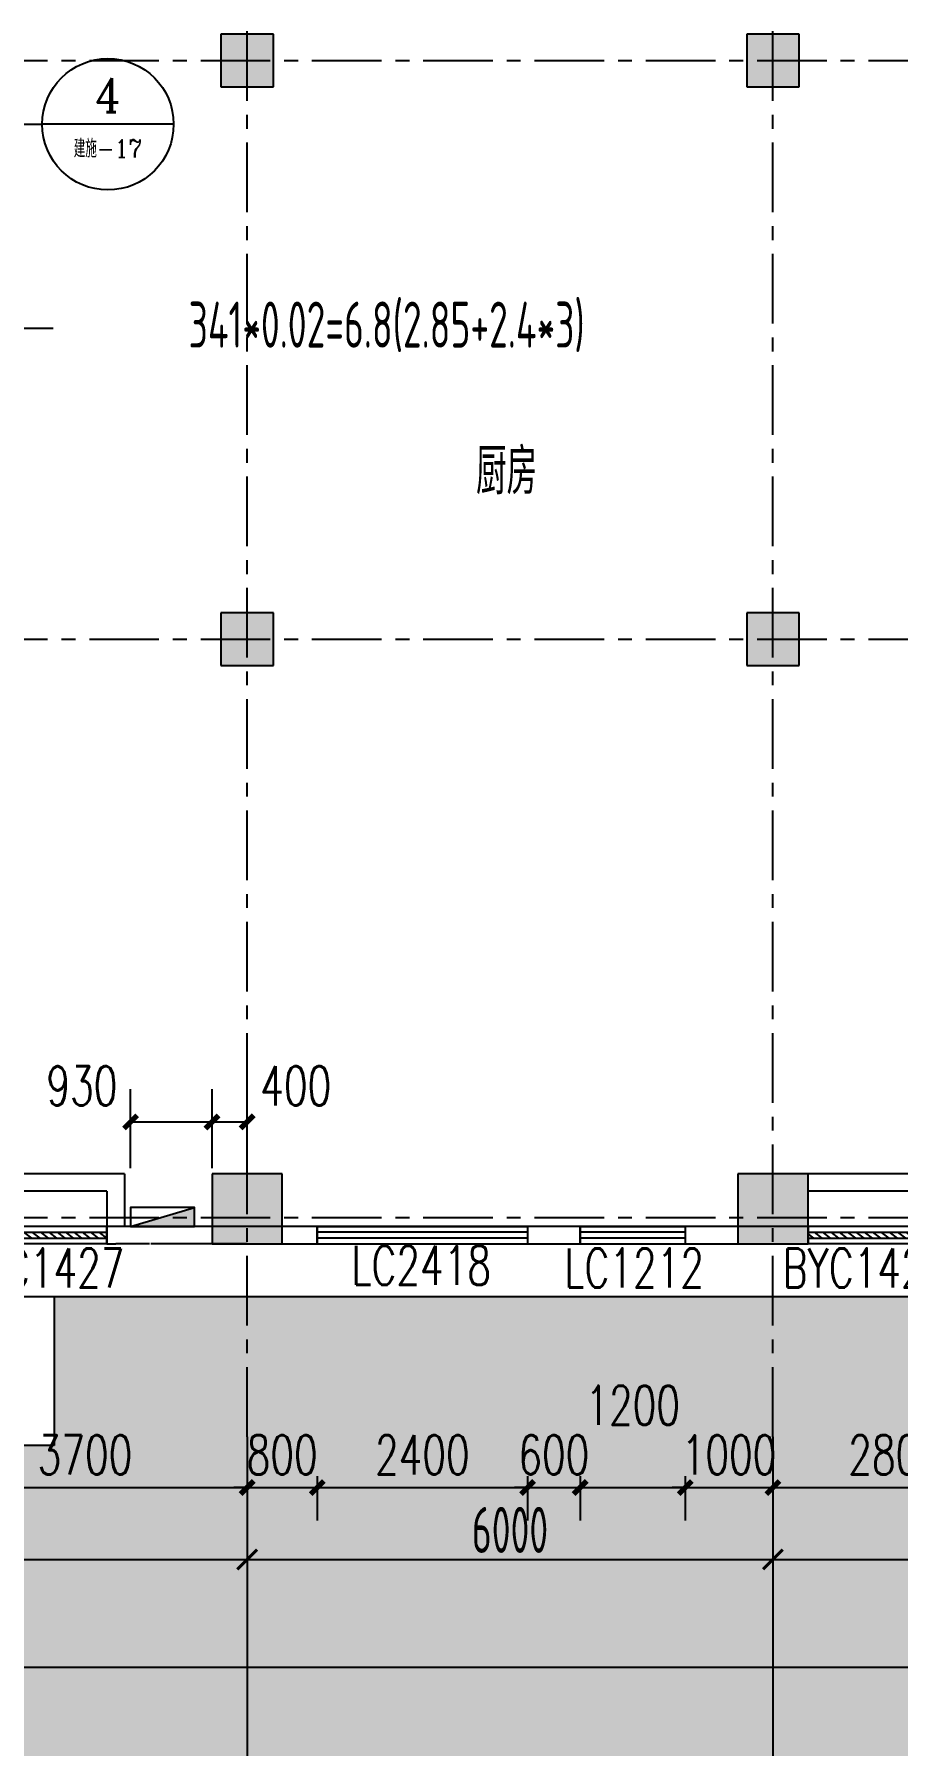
# Model space of a CAD drawing. Header units: millimetres. Extents: x -1048436 to -185795, y -983427 to 400387.
# Drawn here: x -743792 to -733938, y -511119 to -491594 of the extents above; entities that cross this region are included whole.
import ezdxf
from ezdxf.enums import TextEntityAlignment as Align

# ---------------------------------------------------------------- set-up
doc = ezdxf.new("R2010")
doc.units = ezdxf.units.MM
doc.header["$LTSCALE"] = 500
doc.linetypes.add('一层轴网$0$CENTER', pattern=[50.8, 31.75, -6.35, 6.35, -6.35])
for name, color, linetype in [('COLUMN', 254, 'Continuous'), ('DIM_IDEN', 3, 'Continuous'), ('P-消火栓-VPIPE', 1, 'Continuous'), ('PUB_DIM', 3, 'Continuous'), ('PUB_HATCH', 8, 'Continuous'), ('PUB_TEXT', 7, 'Continuous'), ('WINDOW', 4, 'Continuous'), ('WINDOW_TEXT', 7, 'Continuous'), ('一层轴网$0$建-符号', 150, 'Continuous'), ('一层轴网$0$建-轴线', 1, '一层轴网$0$CENTER'), ('室外道路', 44, 'Continuous'), ('建-墙', 254, 'Continuous'), ('建-屋面-排水沟落水口', 175, 'Continuous'), ('建-文字', 4, 'Continuous'), ('建-符号', 13, 'Continuous'), ('景-平面-绿化填充', 56, 'Continuous')]:
    doc.layers.add(name, color=color, linetype=linetype)
doc.layers.add('建-非打-01', color=6, linetype='Continuous', plot=False)
doc.styles.add('_TCH_DIM_T3', font='SIMPLEX', dxfattribs={"width": 0.705882, "bigfont": 'GBCBIG'})
doc.styles.add('_TCH_LABEL', font='COMPLEX', dxfattribs={"bigfont": 'GBCBIG'})
doc.styles.add('_TCH_WINDOW', font='SIMPLEX', dxfattribs={"height": 3.5, "bigfont": 'GBCBIG'})
doc.styles.add('XD2008', font='xd-hzs.shx', dxfattribs={"width": 0.7, "bigfont": 'xd-hztxt.shx'})
doc.styles.add('一层轴网$0$XD2008_T3', font='xd-hzs.shx', dxfattribs={"width": 0.7, "bigfont": 'xd-hztxt.shx'})
doc.dimstyles.new('_TCH_ARCH&&150', dxfattribs={"dimtxt": 446.25, "dimasz": 150, "dimexe": 375, "dimexo": 450, "dimgap": 150, "dimtad": 1, "dimdec": 0, "dimzin": 0, "dimdsep": 46, "dimtxsty": '_TCH_DIM_T3', "dimblk": 'ARCHTICK', "dimcen": 0.09, "dimclrt": 7, "dimazin": 2, "dimtfac": 1, "dimtdec": 0, "dimtix": 1, "dimtmove": 2, "dimatfit": 3, "dimldrblk": 'ARCHTICK', "dimfxl": 1, "dimtolj": 1, "dimtzin": 0, "dimarcsym": 0})
doc.dimstyles.new('一层轴网$0$XD100&&150', dxfattribs={"dimtxt": 525, "dimasz": 225, "dimexe": 150, "dimexo": 150, "dimgap": 75, "dimtad": 1, "dimdec": 0, "dimdsep": 46, "dimtxsty": '一层轴网$0$XD2008_T3', "dimblk": '一层轴网$0$_ARCHTICK', "dimcen": 2.5, "dimdle": 150, "dimclrt": 7, "dimaunit": 1, "dimadec": 0, "dimazin": 0, "dimtfac": 1, "dimtdec": 0, "dimtix": 1, "dimtmove": 0, "dimatfit": 3, "dimfxl": 1, "dimtolj": 1, "dimtzin": 0, "dimarcsym": 0})

# ---------------------------------------------------------------- blocks, each defined once
blk = doc.blocks.new('fdhgh')
at = {"layer": '景-平面-绿化填充'}
h = blk.add_hatch(dxfattribs=at)
h.set_pattern_fill('GRASS', color=256, scale=500, style=0)
h.set_pattern_definition([(90, (-26937.1, -803185.1), (-997.7955, 997.7955), [264.5807, -1731.0102]), (45, (-26937.1, -803185.1), (-997.7962, 997.7962), [264.5807, -1146.5161]), (135, (-26937.1, -803185.1), (-997.7962, -997.7962), [264.5807, -1146.5161])])
edge = h.paths.add_edge_path()
edge.add_line((-1391918, -533384), (-1391918, -500074))
edge.add_line((-1391918, -500074), (-1392920, -492192))
edge.add_line((-1392920, -492192), (-1460021, -492192))
edge.add_line((-1460021, -492192), (-1460021, -494283))
edge.add_arc((-1458021, -494283), 2000, 180, 270)
edge.add_line((-1458021, -496283), (-1434821, -496283))
edge.add_line((-1434821, -496283), (-1434821, -501283))
edge.add_line((-1434821, -501283), (-1452821, -501283))
edge.add_line((-1452821, -501283), (-1452821, -499283))
edge.add_line((-1452821, -499283), (-1458021, -499283))
edge.add_arc((-1458021, -501283), 2000, 90, 180)
edge.add_line((-1460021, -501283), (-1460021, -502283))
edge.add_line((-1460021, -502283), (-1406458, -502283))
edge.add_line((-1406458, -502283), (-1405476, -509988))
edge.add_line((-1405476, -509988), (-1405271, -509962))
edge.add_arc((-1405406, -508971), 1000, 277.7235, 360)
edge.add_line((-1404406, -508971), (-1404666, -506861))
edge.add_line((-1404666, -506861), (-1395440, -505688))
edge.add_line((-1395440, -505688), (-1393762, -518881))
edge.add_line((-1393762, -518881), (-1399615, -519626))
edge.add_arc((-1399489, -520618), 1000, 97.2475, 187.2475)
edge.add_line((-1400481, -520744), (-1400418, -521240))
edge.add_line((-1400418, -521240), (-1393573, -520369))
edge.add_line((-1393573, -520369), (-1391918, -533384))
edge = h.paths.add_edge_path()
edge.add_line((-1460644, -592730), (-1436235, -592730))
edge.add_line((-1436235, -592730), (-1436235, -590271))
edge.add_line((-1436235, -590271), (-1440973, -590271))
edge.add_line((-1440973, -590271), (-1440973, -582660))
edge.add_line((-1440973, -582660), (-1449771, -582659))
edge.add_line((-1449771, -582659), (-1449771, -583259))
edge.add_line((-1449771, -583259), (-1463873, -583259))
edge.add_line((-1463873, -583259), (-1463873, -584960))
edge.add_line((-1463873, -584960), (-1474580, -584960))
edge.add_line((-1474580, -584960), (-1476321, -583426))
edge.add_line((-1476321, -583426), (-1476321, -574192))
edge.add_line((-1476321, -574192), (-1481371, -574192))
edge.add_line((-1481371, -574192), (-1481371, -577350))
edge.add_arc((-1472371, -577350), 9000, 180, 247.0886)
edge.add_line((-1475875, -585640), (-1464599, -590406))
edge.add_arc((-1467358, -599627), 9626, 45.7713, 73.3481, ccw=False)
at = {"layer": '室外道路', "ltscale": 5}
for p, q in [((-1463873, -583259), (-1463873, -584960)), ((-1463873, -584960), (-1474580, -584960))]:
    blk.add_line(p, q, dxfattribs=at)
blk = doc.blocks.new('一层轴网$0$_ARCHTICK')
at = {"color": 0, "linetype": 'ByBlock', "const_width": 0.15}
blk.add_lwpolyline([(-0.5, -0.5), (0.5, 0.5)], dxfattribs=at)
blk = doc.blocks.new('*D2898')
at = {"layer": 'Defpoints', "color": 0, "transparency": 16777216}
for p in [(6000, -2500), (12000, -2500), (12000, -3900)]:
    blk.add_point(p, dxfattribs=at)
at = {"layer": '一层轴网$0$建-符号', "color": 0, "lineweight": -2, "transparency": 16777216}
for p, q in [((6000, -2650), (6000, -4050)), ((12000, -2650), (12000, -4050)), ((5850, -3900), (12150, -3900))]:
    blk.add_line(p, q, dxfattribs=at)
at = {"layer": '一层轴网$0$建-符号', "color": 0, "lineweight": -2, "transparency": 16777216, "xscale": 225, "yscale": 225, "zscale": 225, "rotation": 180}
blk.add_blockref('一层轴网$0$_ARCHTICK', (6000, -3900), dxfattribs=at)
at = {"layer": '一层轴网$0$建-符号', "color": 0, "lineweight": -2, "transparency": 16777216, "xscale": 225, "yscale": 225, "zscale": 225}
blk.add_blockref('一层轴网$0$_ARCHTICK', (12000, -3900), dxfattribs=at)
at = {"layer": '一层轴网$0$建-符号', "color": 7, "transparency": 16777216, "insert": (9000, -3562.5), "char_height": 525, "attachment_point": 5, "style": '一层轴网$0$XD2008_T3'}
blk.add_mtext('\\A1;6000', dxfattribs=at)
blk = doc.blocks.new('*D2899')
at = {"layer": 'Defpoints', "color": 0, "transparency": 16777216}
for p in [(12000, -2500), (18000, -2500), (18000, -3900)]:
    blk.add_point(p, dxfattribs=at)
at = {"layer": '一层轴网$0$建-符号', "color": 0, "lineweight": -2, "transparency": 16777216}
for p, q in [((12000, -2650), (12000, -4050)), ((18000, -2650), (18000, -4050)), ((11850, -3900), (18150, -3900))]:
    blk.add_line(p, q, dxfattribs=at)
at = {"layer": '一层轴网$0$建-符号', "color": 0, "lineweight": -2, "transparency": 16777216, "xscale": 225, "yscale": 225, "zscale": 225, "rotation": 180}
blk.add_blockref('一层轴网$0$_ARCHTICK', (12000, -3900), dxfattribs=at)
at = {"layer": '一层轴网$0$建-符号', "color": 0, "lineweight": -2, "transparency": 16777216, "xscale": 225, "yscale": 225, "zscale": 225}
blk.add_blockref('一层轴网$0$_ARCHTICK', (18000, -3900), dxfattribs=at)
at = {"layer": '一层轴网$0$建-符号', "color": 7, "transparency": 16777216, "insert": (15000, -3562.5), "char_height": 525, "attachment_point": 5, "style": '一层轴网$0$XD2008_T3'}
blk.add_mtext('\\A1;6000', dxfattribs=at)
blk = doc.blocks.new('*D2900')
at = {"layer": 'Defpoints', "color": 0, "transparency": 16777216}
for p in [(18000, -2500), (24000, -2500), (24000, -3900)]:
    blk.add_point(p, dxfattribs=at)
at = {"layer": '一层轴网$0$建-符号', "color": 0, "lineweight": -2, "transparency": 16777216}
for p, q in [((18000, -2650), (18000, -4050)), ((24000, -2650), (24000, -4050)), ((17850, -3900), (24150, -3900))]:
    blk.add_line(p, q, dxfattribs=at)
at = {"layer": '一层轴网$0$建-符号', "color": 0, "lineweight": -2, "transparency": 16777216, "xscale": 225, "yscale": 225, "zscale": 225, "rotation": 180}
blk.add_blockref('一层轴网$0$_ARCHTICK', (18000, -3900), dxfattribs=at)
at = {"layer": '一层轴网$0$建-符号', "color": 0, "lineweight": -2, "transparency": 16777216, "xscale": 225, "yscale": 225, "zscale": 225}
blk.add_blockref('一层轴网$0$_ARCHTICK', (24000, -3900), dxfattribs=at)
at = {"layer": '一层轴网$0$建-符号', "color": 7, "transparency": 16777216, "insert": (21000, -3562.5), "char_height": 525, "attachment_point": 5, "style": '一层轴网$0$XD2008_T3'}
blk.add_mtext('\\A1;6000', dxfattribs=at)
blk = doc.blocks.new('*D2910')
at = {"layer": 'Defpoints', "color": 0, "transparency": 16777216}
for p in [(0, -4275), (74610, -4275), (74610, -5130)]:
    blk.add_point(p, dxfattribs=at)
at = {"layer": '一层轴网$0$建-符号', "color": 0, "lineweight": -2, "transparency": 16777216}
for p, q in [((0, -4425), (0, -5280)), ((74610, -4425), (74610, -5280)), ((-150, -5130), (74760, -5130))]:
    blk.add_line(p, q, dxfattribs=at)
at = {"layer": '一层轴网$0$建-符号', "color": 0, "lineweight": -2, "transparency": 16777216, "xscale": 225, "yscale": 225, "zscale": 225, "rotation": 180}
blk.add_blockref('一层轴网$0$_ARCHTICK', (0, -5130), dxfattribs=at)
at = {"layer": '一层轴网$0$建-符号', "color": 0, "lineweight": -2, "transparency": 16777216, "xscale": 225, "yscale": 225, "zscale": 225}
blk.add_blockref('一层轴网$0$_ARCHTICK', (74610, -5130), dxfattribs=at)
at = {"layer": '一层轴网$0$建-符号', "color": 7, "transparency": 16777216, "insert": (37305, -4793), "char_height": 525, "attachment_point": 5, "style": '一层轴网$0$XD2008_T3'}
blk.add_mtext('\\A1;74610', dxfattribs=at)
blk = doc.blocks.new('PA-X单栓')
blk.add_line((-162, 57), (325, 200))
blk.add_lwpolyline([(-162, 57), (325, 57), (325, 200), (-162, 200)], close=True)
blk.add_solid([(325, 57), (325, 200), (-162, 57)])
blk = doc.blocks.new('消防栓')
at = {"layer": 'P-消火栓-VPIPE', "linetype": 'ByBlock', "xscale": 1.5, "yscale": 1.5, "zscale": 1.5, "rotation": 270}
blk.add_blockref('PA-X单栓', (-747463, -432860), dxfattribs=at)
blk = doc.blocks.new('asdff')
at = {"rotation": 90}
blk.add_blockref('消防栓', (-1175310, 242184), dxfattribs=at)
blk = doc.blocks.new('_ArchTick')
at = {"color": 0, "linetype": 'ByBlock', "const_width": 0.4}
blk.add_lwpolyline([(-0.5, -0.5), (0.5, 0.5)], dxfattribs=at)
blk = doc.blocks.new('*D1746')
at = {"layer": 'Defpoints', "color": 0, "transparency": 16777216}
for p in [(-741763, -504002), (-742693, -504979), (-741763, -504979)]:
    blk.add_point(p, dxfattribs=at)
at = {"layer": 'PUB_DIM', "color": 0, "lineweight": -2, "transparency": 16777216}
for p, q in [((-742693, -504529), (-742693, -503627)), ((-741763, -504529), (-741763, -503627)), ((-742693, -504002), (-741763, -504002))]:
    blk.add_line(p, q, dxfattribs=at)
at = {"layer": 'PUB_DIM', "color": 0, "lineweight": -2, "transparency": 16777216, "xscale": 150, "yscale": 150, "zscale": 150, "rotation": 180}
blk.add_blockref('_ArchTick', (-742693, -504002), dxfattribs=at)
at = {"layer": 'PUB_DIM', "color": 0, "lineweight": -2, "transparency": 16777216, "xscale": 150, "yscale": 150, "zscale": 150}
blk.add_blockref('_ArchTick', (-741763, -504002), dxfattribs=at)
at = {"layer": 'PUB_DIM', "color": 7, "transparency": 16777216, "insert": (-743248, -503590), "char_height": 446.2, "attachment_point": 5, "style": '_TCH_DIM_T3'}
blk.add_mtext('\\A1;930', dxfattribs=at)
blk = doc.blocks.new('*D1747')
at = {"layer": 'Defpoints', "color": 0, "transparency": 16777216}
for p in [(-741363, -504002), (-741763, -504979), (-741363, -504979)]:
    blk.add_point(p, dxfattribs=at)
at = {"layer": 'PUB_DIM', "color": 0, "lineweight": -2, "transparency": 16777216}
for p, q in [((-741763, -504529), (-741763, -503627)), ((-741363, -504529), (-741363, -503627)), ((-741763, -504002), (-741363, -504002))]:
    blk.add_line(p, q, dxfattribs=at)
at = {"layer": 'PUB_DIM', "color": 0, "lineweight": -2, "transparency": 16777216, "xscale": 150, "yscale": 150, "zscale": 150, "rotation": 180}
blk.add_blockref('_ArchTick', (-741763, -504002), dxfattribs=at)
at = {"layer": 'PUB_DIM', "color": 0, "lineweight": -2, "transparency": 16777216, "xscale": 150, "yscale": 150, "zscale": 150}
blk.add_blockref('_ArchTick', (-741363, -504002), dxfattribs=at)
at = {"layer": 'PUB_DIM', "color": 7, "transparency": 16777216, "insert": (-740808, -503590), "char_height": 446.2, "attachment_point": 5, "style": '_TCH_DIM_T3'}
blk.add_mtext('\\A1;400', dxfattribs=at)
blk = doc.blocks.new('*D2734')
at = {"layer": 'Defpoints', "color": 0, "transparency": 16777216}
for p in [(-745063, -507594), (-741363, -507594), (-741363, -508173)]:
    blk.add_point(p, dxfattribs=at)
at = {"layer": 'PUB_DIM', "color": 0, "lineweight": -2, "transparency": 16777216}
for p, q in [((-745063, -508044), (-745063, -508548)), ((-745063, -508173), (-741363, -508173)), ((-741363, -508044), (-741363, -508548))]:
    blk.add_line(p, q, dxfattribs=at)
at = {"layer": 'PUB_DIM', "color": 0, "lineweight": -2, "transparency": 16777216, "xscale": 150, "yscale": 150, "zscale": 150, "rotation": 180}
blk.add_blockref('_ArchTick', (-745063, -508173), dxfattribs=at)
at = {"layer": 'PUB_DIM', "color": 0, "lineweight": -2, "transparency": 16777216, "xscale": 150, "yscale": 150, "zscale": 150}
blk.add_blockref('_ArchTick', (-741363, -508173), dxfattribs=at)
at = {"layer": 'PUB_DIM', "color": 7, "transparency": 16777216, "insert": (-743213, -507800), "char_height": 446.2, "attachment_point": 5, "style": '_TCH_DIM_T3'}
blk.add_mtext('\\A1;3700', dxfattribs=at)
blk = doc.blocks.new('*D2735')
at = {"layer": 'Defpoints', "color": 0, "transparency": 16777216}
for p in [(-741363, -507594), (-740563, -507594), (-740563, -508173)]:
    blk.add_point(p, dxfattribs=at)
at = {"layer": 'PUB_DIM', "color": 0, "lineweight": -2, "transparency": 16777216}
for p, q in [((-741363, -508173), (-741513, -508173)), ((-741363, -508044), (-741363, -508548)), ((-741363, -508173), (-740563, -508173)), ((-740563, -508044), (-740563, -508548)), ((-740563, -508173), (-740413, -508173))]:
    blk.add_line(p, q, dxfattribs=at)
at = {"layer": 'PUB_DIM', "color": 0, "lineweight": -2, "transparency": 16777216, "xscale": 150, "yscale": 150, "zscale": 150}
blk.add_blockref('_ArchTick', (-741363, -508173), dxfattribs=at)
at = {"layer": 'PUB_DIM', "color": 0, "lineweight": -2, "transparency": 16777216, "xscale": 150, "yscale": 150, "zscale": 150, "rotation": 180}
blk.add_blockref('_ArchTick', (-740563, -508173), dxfattribs=at)
at = {"layer": 'PUB_DIM', "color": 7, "transparency": 16777216, "insert": (-740963, -507800), "char_height": 446.2, "attachment_point": 5, "style": '_TCH_DIM_T3'}
blk.add_mtext('\\A1;800', dxfattribs=at)
blk = doc.blocks.new('*D2736')
at = {"layer": 'Defpoints', "color": 0, "transparency": 16777216}
for p in [(-740563, -507594), (-738163, -507594), (-738163, -508173)]:
    blk.add_point(p, dxfattribs=at)
at = {"layer": 'PUB_DIM', "color": 0, "lineweight": -2, "transparency": 16777216}
for p, q in [((-740563, -508044), (-740563, -508548)), ((-740563, -508173), (-738163, -508173)), ((-738163, -508044), (-738163, -508548))]:
    blk.add_line(p, q, dxfattribs=at)
at = {"layer": 'PUB_DIM', "color": 0, "lineweight": -2, "transparency": 16777216, "xscale": 150, "yscale": 150, "zscale": 150, "rotation": 180}
blk.add_blockref('_ArchTick', (-740563, -508173), dxfattribs=at)
at = {"layer": 'PUB_DIM', "color": 0, "lineweight": -2, "transparency": 16777216, "xscale": 150, "yscale": 150, "zscale": 150}
blk.add_blockref('_ArchTick', (-738163, -508173), dxfattribs=at)
at = {"layer": 'PUB_DIM', "color": 7, "transparency": 16777216, "insert": (-739363, -507800), "char_height": 446.2, "attachment_point": 5, "style": '_TCH_DIM_T3'}
blk.add_mtext('\\A1;2400', dxfattribs=at)
blk = doc.blocks.new('*D2737')
at = {"layer": 'Defpoints', "color": 0, "transparency": 16777216}
for p in [(-738163, -507594), (-737563, -507594), (-737563, -508173)]:
    blk.add_point(p, dxfattribs=at)
at = {"layer": 'PUB_DIM', "color": 0, "lineweight": -2, "transparency": 16777216}
for p, q in [((-738163, -508173), (-738313, -508173)), ((-738163, -508044), (-738163, -508548)), ((-738163, -508173), (-737563, -508173)), ((-737563, -508044), (-737563, -508548)), ((-737563, -508173), (-737413, -508173))]:
    blk.add_line(p, q, dxfattribs=at)
at = {"layer": 'PUB_DIM', "color": 0, "lineweight": -2, "transparency": 16777216, "xscale": 150, "yscale": 150, "zscale": 150}
blk.add_blockref('_ArchTick', (-738163, -508173), dxfattribs=at)
at = {"layer": 'PUB_DIM', "color": 0, "lineweight": -2, "transparency": 16777216, "xscale": 150, "yscale": 150, "zscale": 150, "rotation": 180}
blk.add_blockref('_ArchTick', (-737563, -508173), dxfattribs=at)
at = {"layer": 'PUB_DIM', "color": 7, "transparency": 16777216, "insert": (-737863, -507800), "char_height": 446.2, "attachment_point": 5, "style": '_TCH_DIM_T3'}
blk.add_mtext('\\A1;600', dxfattribs=at)
blk = doc.blocks.new('*D2738')
at = {"layer": 'Defpoints', "color": 0, "transparency": 16777216}
for p in [(-737563, -507594), (-736363, -507594), (-736363, -508173)]:
    blk.add_point(p, dxfattribs=at)
at = {"layer": 'PUB_DIM', "color": 0, "lineweight": -2, "transparency": 16777216}
for p, q in [((-737563, -508044), (-737563, -508548)), ((-737563, -508173), (-736363, -508173)), ((-736363, -508044), (-736363, -508548))]:
    blk.add_line(p, q, dxfattribs=at)
at = {"layer": 'PUB_DIM', "color": 0, "lineweight": -2, "transparency": 16777216, "xscale": 150, "yscale": 150, "zscale": 150, "rotation": 180}
blk.add_blockref('_ArchTick', (-737563, -508173), dxfattribs=at)
at = {"layer": 'PUB_DIM', "color": 0, "lineweight": -2, "transparency": 16777216, "xscale": 150, "yscale": 150, "zscale": 150}
blk.add_blockref('_ArchTick', (-736363, -508173), dxfattribs=at)
at = {"layer": 'PUB_DIM', "color": 7, "transparency": 16777216, "insert": (-736963, -507235), "char_height": 446.2, "attachment_point": 5, "style": '_TCH_DIM_T3'}
blk.add_mtext('\\A1;1200', dxfattribs=at)
blk = doc.blocks.new('*D2739')
at = {"layer": 'Defpoints', "color": 0, "transparency": 16777216}
for p in [(-736363, -507594), (-735363, -507594), (-735363, -508173)]:
    blk.add_point(p, dxfattribs=at)
at = {"layer": 'PUB_DIM', "color": 0, "lineweight": -2, "transparency": 16777216}
for p, q in [((-736363, -508173), (-736513, -508173)), ((-736363, -508044), (-736363, -508548)), ((-736363, -508173), (-735363, -508173)), ((-735363, -508044), (-735363, -508548)), ((-735363, -508173), (-735213, -508173))]:
    blk.add_line(p, q, dxfattribs=at)
at = {"layer": 'PUB_DIM', "color": 0, "lineweight": -2, "transparency": 16777216, "xscale": 150, "yscale": 150, "zscale": 150}
blk.add_blockref('_ArchTick', (-736363, -508173), dxfattribs=at)
at = {"layer": 'PUB_DIM', "color": 0, "lineweight": -2, "transparency": 16777216, "xscale": 150, "yscale": 150, "zscale": 150, "rotation": 180}
blk.add_blockref('_ArchTick', (-735363, -508173), dxfattribs=at)
at = {"layer": 'PUB_DIM', "color": 7, "transparency": 16777216, "insert": (-735863, -507800), "char_height": 446.2, "attachment_point": 5, "style": '_TCH_DIM_T3'}
blk.add_mtext('\\A1;1000', dxfattribs=at)
blk = doc.blocks.new('*D2740')
at = {"layer": 'Defpoints', "color": 0, "transparency": 16777216}
for p in [(-735363, -507594), (-732563, -507594), (-732563, -508173)]:
    blk.add_point(p, dxfattribs=at)
at = {"layer": 'PUB_DIM', "color": 0, "lineweight": -2, "transparency": 16777216}
for p, q in [((-735363, -508044), (-735363, -508548)), ((-735363, -508173), (-732563, -508173)), ((-732563, -508044), (-732563, -508548))]:
    blk.add_line(p, q, dxfattribs=at)
at = {"layer": 'PUB_DIM', "color": 0, "lineweight": -2, "transparency": 16777216, "xscale": 150, "yscale": 150, "zscale": 150, "rotation": 180}
blk.add_blockref('_ArchTick', (-735363, -508173), dxfattribs=at)
at = {"layer": 'PUB_DIM', "color": 0, "lineweight": -2, "transparency": 16777216, "xscale": 150, "yscale": 150, "zscale": 150}
blk.add_blockref('_ArchTick', (-732563, -508173), dxfattribs=at)
at = {"layer": 'PUB_DIM', "color": 7, "transparency": 16777216, "insert": (-733963, -507800), "char_height": 446.2, "attachment_point": 5, "style": '_TCH_DIM_T3'}
blk.add_mtext('\\A1;2800', dxfattribs=at)
blk = doc.blocks.new('$TCHSYS$WIN2D')
for p, q in [((-0.5, 0.5), (0.5, 0.5)), ((-0.5, 0.5), (-0.5, -0.5)), ((0.5, 0.5), (0.5, -0.5)), ((0.5, 0.1667), (-0.5, 0.1667)), ((0.5, -0.1667), (-0.5, -0.1667)), ((-0.5, -0.5), (0.5, -0.5))]:
    blk.add_line(p, q)
blk = doc.blocks.new('$WINLIB2D$00000039')
at = {"color": 0}
for points in [[(-0.5, 0.5), (-0.5, -0.5)], [(0.5, 0.5), (-0.5, 0.5)], [(0.5, -0.5), (0.5, 0.5)], [(-0.5, 0.167), (0.5, 0.167)], [(-0.384, -0.167), (-0.448, 0.167)], [(-0.316, -0.167), (-0.38, 0.167)], [(-0.248, -0.167), (-0.312, 0.167)], [(-0.18, -0.167), (-0.244, 0.167)], [(-0.112, -0.167), (-0.176, 0.167)], [(-0.044, -0.167), (-0.108, 0.167)], [(0.024, -0.167), (-0.04, 0.167)], [(0.092, -0.167), (0.028, 0.167)], [(0.16, -0.167), (0.096, 0.167)], [(0.228, -0.167), (0.164, 0.167)], [(0.296, -0.167), (0.232, 0.167)], [(0.364, -0.167), (0.3, 0.167)], [(0.432, -0.167), (0.368, 0.167)], [(0.5, -0.167), (0.436, 0.167)], [(-0.452, -0.167), (-0.5, 0.084)], [(-0.5, -0.167), (0.5, -0.167)], [(0.5, -0.5), (-0.5, -0.5)]]:
    blk.add_lwpolyline(points, dxfattribs=at)
blk = doc.blocks.new('一层轴网')
at = {"layer": '一层轴网$0$建-符号'}
for p, q in [((12000, -2500), (12000, -6670)), ((18000, -2500), (18000, -6670))]:
    blk.add_line(p, q, dxfattribs=at)
at = {"layer": '一层轴网$0$建-轴线', "ltscale": 0.05}
for p, q in [((-2500, 13200), (77110, 13200)), ((-2500, 6600), (77110, 6600)), ((-2500, 0), (77110, 0))]:
    blk.add_line(p, q, dxfattribs=at)
for points in [[(12000, -2500), (12000, 29500)], [(18000, -2500), (18000, 29500)]]:
    blk.add_lwpolyline(points, dxfattribs=at)
at = {"layer": '一层轴网$0$建-符号'}
for p1, p2, distance, picture, middle in [((6000, -2500), (12000, -2500), -1400, '*D2898', (9000, -3562.5)), ((12000, -2500), (18000, -2500), -1400, '*D2899', (15000, -3562.5)), ((18000, -2500), (24000, -2500), -1400, '*D2900', (21000, -3562.5)), ((0, -4275), (74610, -4275), -855, '*D2910', (37305, -4792.5))]:
    dim = blk.add_aligned_dim(p1=p1, p2=p2, distance=distance, dimstyle='一层轴网$0$XD100&&150', dxfattribs=at)
    dim.commit()
    dim.dimension.update_dxf_attribs({"geometry": picture, "text_midpoint": middle})

msp = doc.modelspace()

# ---------------------------------------------------------------- hatches: boundary and pattern name
at = {"layer": 'PUB_HATCH'}
for points in [[(-741661.4, -491593.8), (-741661.4, -492193.8), (-741061.4, -492193.8), (-741061.4, -491593.8)], [(-735661.4, -491593.8), (-735661.4, -492193.8), (-735061.4, -492193.8), (-735061.4, -491593.8)], [(-741661.4, -498193.8), (-741661.4, -498793.8), (-741061.4, -498793.8), (-741061.4, -498193.8)], [(-735661.4, -498193.8), (-735661.4, -498793.8), (-735061.4, -498793.8), (-735061.4, -498193.8)], [(-741761.4, -504593.8), (-741761.4, -505393.8), (-740961.4, -505393.8), (-740961.4, -504593.8)], [(-735761.4, -504593.8), (-735761.4, -505393.8), (-734961.4, -505393.8), (-734961.4, -504593.8)]]:
    msp.add_hatch(color=256, dxfattribs=at).paths.add_polyline_path(points)

# ---------------------------------------------------------------- linework, layer by layer
at = {"layer": 'COLUMN'}
for p, q in [((-741661.4, -491593.8), (-741661.4, -492193.8)), ((-741061.4, -491593.8), (-741661.4, -491593.8)), ((-741061.4, -492193.8), (-741061.4, -491593.8)), ((-735661.4, -491593.8), (-735661.4, -492193.8)), ((-735061.4, -491593.8), (-735661.4, -491593.8)), ((-735061.4, -492193.8), (-735061.4, -491593.8)), ((-741661.4, -492193.8), (-741061.4, -492193.8)), ((-735661.4, -492193.8), (-735061.4, -492193.8)), ((-741661.4, -498193.8), (-741661.4, -498793.8)), ((-741061.4, -498193.8), (-741661.4, -498193.8)), ((-741061.4, -498793.8), (-741061.4, -498193.8)), ((-735661.4, -498193.8), (-735661.4, -498793.8)), ((-735061.4, -498193.8), (-735661.4, -498193.8)), ((-735061.4, -498793.8), (-735061.4, -498193.8)), ((-741661.4, -498793.8), (-741061.4, -498793.8)), ((-735661.4, -498793.8), (-735061.4, -498793.8)), ((-741761.4, -504593.8), (-741761.4, -505393.8)), ((-740961.4, -504593.8), (-741761.4, -504593.8)), ((-740961.4, -505393.8), (-740961.4, -504593.8)), ((-735761.4, -504593.8), (-735761.4, -505393.8)), ((-734961.4, -504593.8), (-735761.4, -504593.8)), ((-734961.4, -505393.8), (-734961.4, -504593.8)), ((-741761.4, -505393.8), (-740961.4, -505393.8)), ((-735761.4, -505393.8), (-734961.4, -505393.8))]:
    msp.add_line(p, q, dxfattribs=at)
at = {"layer": 'DIM_IDEN'}
for p in [(-745888.9, -492620.8), (-742201.1, -492620.8)]:
    msp.add_line(p, (-743701.1, -492620.8), dxfattribs=at)
msp.add_circle((-742951.1, -492620.8), 750, dxfattribs=at)
at = {"layer": '建-墙'}
for p, q in [((-742762.7, -504593.8), (-744562.7, -504593.8)), ((-742762.7, -504593.8), (-742762.7, -505194)), ((-733361.4, -504593.8), (-734961.4, -504593.8)), ((-742962.7, -504793.8), (-744362.7, -504793.8)), ((-742962.7, -504793.8), (-742962.7, -505194)), ((-733561.4, -504793.8), (-734961.4, -504793.8)), ((-742962.7, -505194), (-742962.7, -505394)), ((-742476.1, -505194), (-742762.7, -505194)), ((-741761.4, -505194), (-742462.7, -505194)), ((-740562.7, -505194), (-740961.4, -505194)), ((-740562.7, -505394), (-740562.7, -505194)), ((-737562.7, -505194), (-738162.7, -505194)), ((-738162.7, -505194), (-738162.7, -505394)), ((-737562.7, -505394), (-737562.7, -505194)), ((-735761.4, -505194), (-736362.7, -505194)), ((-736362.7, -505194), (-736362.7, -505394)), ((-742962.7, -505394), (-742862.7, -505394)), ((-742476.1, -505394), (-742862.7, -505394)), ((-741362.7, -505394), (-742462.7, -505394)), ((-741362.7, -505394), (-740562.7, -505394)), ((-738162.7, -505394), (-737562.7, -505394)), ((-736362.7, -505394), (-735362.7, -505394)), ((-735362.7, -505394), (-734961.4, -505394)), ((-734961.4, -505394), (-734961.4, -505393.8))]:
    msp.add_line(p, q, dxfattribs=at)
at = {"layer": '建-屋面-排水沟落水口'}
msp.add_lwpolyline([(-744762.7, -505994), (-717562.7, -505994), (-717562.7, -506594), (-710412.7, -506594), (-710412.7, -505994), (-705262.8, -505994), (-705262.8, -506594), (-694812.7, -506594), (-694812.7, -505994), (-690112.7, -505994), (-690112.7, -506594), (-679262.7, -506594), (-679262.7, -506044), (-679262.7, -491594)], dxfattribs=at)
at = {"layer": '建-符号'}
msp.add_line((-746161.1, -494947.2), (-743576.3, -494947.2), dxfattribs=at)
at = {"layer": '建-非打-01'}
msp.add_lwpolyline([(-723112.7, -505194), (-750262.7, -505194), (-750262.7, -500794), (-747062.7, -500794), (-747062.7, -488694), (-744962.7, -488694), (-744962.7, -487794), (-731862.7, -487794), (-731862.7, -488694), (-729762.7, -488694), (-729762.7, -498794), (-727812.7, -498794), (-727812.7, -501444), (-723112.7, -501444), (-723112.7, -505194)], dxfattribs=at)

# ---------------------------------------------------------------- block references
for name, p in [('fdhgh', (720308.8, 77265.7)), ('一层轴网', (-753362.7, -505094)), ('asdff', (0, 0))]:
    msp.add_blockref(name, p)
at = {"layer": 'WINDOW'}
ref = msp.add_blockref('$WINLIB2D$00000039', (-743662.7, -505294), dxfattribs=dict(at, xscale=-1400, yscale=-200, zscale=-1400, rotation=180))
ref.add_attrib('A', 'BYC1427', (-744652.7, -505892.1), dxfattribs={"layer": 'WINDOW_TEXT', "height": 446.25, "style": '_TCH_WINDOW', "width": 0.705882})
ref = msp.add_blockref('$TCHSYS$WIN2D', (-739362.7, -505294), dxfattribs=dict(at, xscale=-2400, yscale=-200, zscale=-2400, rotation=180))
ref.add_attrib('A', 'LC2418', (-740172.7, -505862.3), dxfattribs={"layer": 'WINDOW_TEXT', "height": 446.25, "style": '_TCH_WINDOW', "width": 0.705882})
ref = msp.add_blockref('$TCHSYS$WIN2D', (-736962.7, -505294), dxfattribs=dict(at, xscale=-1200, yscale=-200, zscale=-1200, rotation=180))
ref.add_attrib('A', 'LC1212', (-737742.7, -505892.1), dxfattribs={"layer": 'WINDOW_TEXT', "height": 446.25, "style": '_TCH_WINDOW', "width": 0.705882})
ref = msp.add_blockref('$WINLIB2D$00000039', (-734261.4, -505294), dxfattribs=dict(at, xscale=-1400, yscale=-200, zscale=-1400, rotation=180))
ref.add_attrib('A', 'BYC1427', (-735251.4, -505892.1), dxfattribs={"layer": 'WINDOW_TEXT', "height": 446.25, "style": '_TCH_WINDOW', "width": 0.705882})

# ---------------------------------------------------------------- texts
at = {"layer": 'PUB_TEXT', "style": '_TCH_LABEL'}
msp.add_text('4', height=386.6, dxfattribs=at).set_placement((-743098.4, -492481.3), (-742803.8, -492481.3), align=Align.FIT)
at = {"layer": 'PUB_TEXT', "style": '_TCH_LABEL', "width": 0.947735}
msp.add_text('建施-17', height=204.58, dxfattribs=at).set_placement((-743340.8, -492999.9), (-742561.4, -492999.9), align=Align.FIT)
at = {"layer": '建-文字', "style": 'XD2008', "width": 0.7}
msp.add_text('厨房', height=525, dxfattribs=at).set_placement((-738750.7, -496842.6))
at = {"layer": '建-非打-01', "style": 'XD2008', "width": 0.7}
msp.add_text('341*0.02=6.8(2.85+2.4*3)', height=525, dxfattribs=at).set_placement((-742030.4, -495169.2))

# ---------------------------------------------------------------- dimensions: what is measured, and where the dimension line sits
at = {"layer": 'PUB_DIM'}
for base, p1, p2, picture, middle in [((-741762.7, -504002.4), (-742692.7, -504979), (-741762.7, -504979), '*D1746', (-743247.7, -503589.9)), ((-741362.7, -504002.4), (-741762.7, -504979), (-741362.7, -504979), '*D1747', (-740807.7, -503589.9)), ((-736362.7, -508172.8), (-737562.7, -507594), (-736362.7, -507594), '*D2738', (-736962.7, -507235.3))]:
    dim = msp.add_linear_dim(base=base, p1=p1, p2=p2, angle=0, dimstyle='_TCH_ARCH&&150', dxfattribs=at)
    dim.commit()
    dim.dimension.update_dxf_attribs({"geometry": picture, "text_midpoint": middle, "dimtype": 129})
for p1, p2, picture, middle in [((-745062.7, -507594), (-741362.7, -507594), '*D2734', (-743212.7, -507799.7)), ((-741362.7, -507594), (-740562.7, -507594), '*D2735', (-740962.7, -507799.7)), ((-740562.7, -507594), (-738162.7, -507594), '*D2736', (-739362.7, -507799.7)), ((-738162.7, -507594), (-737562.7, -507594), '*D2737', (-737862.7, -507799.7)), ((-736362.7, -507594), (-735362.7, -507594), '*D2739', (-735862.7, -507799.7)), ((-735362.7, -507594), (-732562.7, -507594), '*D2740', (-733962.7, -507799.7))]:
    dim = msp.add_aligned_dim(p1=p1, p2=p2, distance=-578.8, dimstyle='_TCH_ARCH&&150', dxfattribs=at)
    dim.commit()
    dim.dimension.update_dxf_attribs({"geometry": picture, "text_midpoint": middle})

doc.saveas('drawing.dxf')
